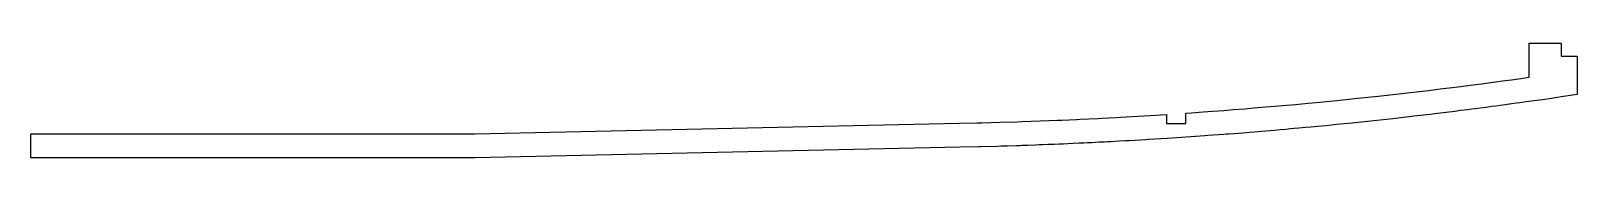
# Model space of a CAD drawing. Header units: millimetres. Extents: x 0 to 483, y 0 to 36.
import ezdxf

# ---------------------------------------------------------------- set-up
doc = ezdxf.new("R2010")
doc.units = ezdxf.units.MM

msp = doc.modelspace()

# ---------------------------------------------------------------- linework, layer by layer
for p, q in [((467.65, 25.1), (467.65, 35.71)), ((467.65, 35.71), (477.65, 35.71)), ((477.65, 35.71), (477.65, 31.71)), ((477.65, 31.71), (482.65, 31.71)), ((482.65, 31.71), (482.65, 27.29)), ((459.33, 23.95), (462.17, 24.34)), ((462.17, 24.34), (465.81, 24.84)), ((465.81, 24.84), (467.65, 25.1)), ((482.65, 27.29), (482.65, 19.7)), ((420.58, 19.23), (427.04, 19.95)), ((427.04, 19.95), (429.63, 20.24)), ((429.63, 20.24), (433.49, 20.69)), ((433.49, 20.69), (436.23, 21.02)), ((436.23, 21.02), (439.94, 21.46)), ((439.94, 21.46), (442.75, 21.81)), ((442.75, 21.81), (446.4, 22.26)), ((446.4, 22.26), (449.24, 22.63)), ((449.24, 22.63), (452.86, 23.09)), ((452.86, 23.09), (455.71, 23.47)), ((455.71, 23.47), (459.33, 23.95)), ((482.65, 19.7), (477.65, 18.96)), ((365.93, 14.29), (368.8, 14.5)), ((368.8, 14.5), (372.43, 14.78)), ((372.43, 14.78), (375.3, 15)), ((375.3, 15), (378.94, 15.29)), ((378.94, 15.29), (381.79, 15.52)), ((381.79, 15.52), (385.47, 15.83)), ((385.47, 15.83), (388.27, 16.07)), ((388.27, 16.07), (392.04, 16.4)), ((392.04, 16.4), (394.74, 16.65)), ((394.74, 16.65), (398.7, 17.02)), ((398.7, 17.02), (401.21, 17.25)), ((401.21, 17.25), (407.67, 17.88)), ((407.67, 17.88), (414.13, 18.54)), ((414.13, 18.54), (420.58, 19.23)), ((446.24, 14.69), (444.51, 14.47)), ((448.48, 14.97), (446.24, 14.69)), ((449.79, 15.14), (448.48, 14.97)), ((450.92, 15.28), (449.79, 15.14)), ((452.44, 15.48), (450.92, 15.28)), ((454.32, 15.72), (452.44, 15.48)), ((455.96, 15.94), (454.32, 15.72)), ((457.32, 16.12), (455.96, 15.94)), ((458.62, 16.29), (457.32, 16.12)), ((460.16, 16.5), (458.62, 16.29)), ((462.14, 16.77), (460.16, 16.5)), ((463.72, 16.98), (462.14, 16.77)), ((464.77, 17.13), (463.72, 16.98)), ((465.99, 17.29), (464.77, 17.13)), ((468.35, 17.63), (465.99, 17.29)), ((470.12, 17.87), (468.35, 17.63)), ((470.92, 17.99), (470.12, 17.87)), ((471.82, 18.11), (470.92, 17.99)), ((474.63, 18.52), (471.82, 18.11)), ((476.51, 18.79), (474.63, 18.52)), ((477.65, 18.96), (476.51, 18.79)), ((477.65, 18.96), (477.65, 18.96)), ((138.57, 7.5), (289.84, 10.74)), ((289.84, 10.74), (295.37, 10.87)), ((295.37, 10.87), (296.83, 10.91)), ((296.83, 10.91), (302.42, 11.06)), ((302.42, 11.06), (307.92, 11.23)), ((307.92, 11.23), (309.33, 11.28)), ((309.33, 11.28), (315, 11.49)), ((315, 11.49), (320.47, 11.71)), ((320.47, 11.71), (321.79, 11.76)), ((321.79, 11.76), (326.34, 11.96)), ((326.34, 11.96), (327.56, 12.02)), ((327.56, 12.02), (333.03, 12.28)), ((333.03, 12.28), (334.2, 12.34)), ((334.2, 12.34), (338.76, 12.58)), ((338.76, 12.58), (340.12, 12.65)), ((340.12, 12.65), (345.59, 12.96)), ((345.59, 12.96), (351.23, 13.31)), ((351.23, 13.31), (352.65, 13.39)), ((352.65, 13.39), (354.5, 13.51)), ((354.5, 13.51), (354.5, 10.71)), ((354.5, 10.71), (360.5, 10.71)), ((360.5, 13.91), (362.28, 14.04)), ((360.5, 10.71), (360.5, 13.91)), ((362.28, 14.04), (365.93, 14.29)), ((400.55, 9.65), (399.58, 9.56)), ((401.66, 9.76), (400.55, 9.65)), ((404.18, 10), (401.66, 9.76)), ((406.01, 10.18), (404.18, 10)), ((406.72, 10.25), (406.01, 10.18)), ((407.52, 10.33), (406.72, 10.25)), ((412.43, 10.83), (407.52, 10.33)), ((413.38, 10.92), (412.43, 10.83)), ((419.24, 11.54), (413.38, 10.92)), ((425.09, 12.18), (419.24, 11.54)), ((430.94, 12.84), (425.09, 12.18)), ((431.69, 12.93), (430.94, 12.84)), ((436.79, 13.53), (431.69, 12.93)), ((437.49, 13.61), (436.79, 13.53)), ((438.1, 13.68), (437.49, 13.61)), ((439.97, 13.91), (438.1, 13.68)), ((442.64, 14.24), (439.97, 13.91)), ((443.64, 14.36), (442.64, 14.24)), ((444.51, 14.47), (443.64, 14.36)), ((0, 0), (0, 7.5)), ((0, 7.5), (138.57, 7.5)), ((335.17, 4.88), (333.44, 4.8)), ((336.06, 4.93), (335.17, 4.88)), ((337.07, 4.98), (336.06, 4.93)), ((339.75, 5.13), (337.07, 4.98)), ((341.62, 5.23), (339.75, 5.13)), ((342.25, 5.26), (341.62, 5.23)), ((342.95, 5.3), (342.25, 5.26)), ((348.07, 5.6), (342.95, 5.3)), ((348.83, 5.64), (348.07, 5.6)), ((354.71, 6.01), (348.83, 5.64)), ((360.58, 6.4), (354.71, 6.01)), ((366.46, 6.81), (360.58, 6.4)), ((367.4, 6.88), (366.46, 6.81)), ((372.33, 7.24), (367.4, 6.88)), ((373.13, 7.31), (372.33, 7.24)), ((373.84, 7.36), (373.13, 7.31)), ((375.67, 7.5), (373.84, 7.36)), ((378.2, 7.7), (375.67, 7.5)), ((379.31, 7.79), (378.2, 7.7)), ((380.28, 7.87), (379.31, 7.79)), ((381.94, 8.01), (380.28, 7.87)), ((384.07, 8.18), (381.94, 8.01)), ((385.5, 8.3), (384.07, 8.18)), ((386.71, 8.41), (385.5, 8.3)), ((388.17, 8.53), (386.71, 8.41)), ((389.93, 8.68), (388.17, 8.53)), ((391.7, 8.84), (389.93, 8.68)), ((393.15, 8.97), (391.7, 8.84)), ((394.37, 9.08), (393.15, 8.97)), ((395.8, 9.21), (394.37, 9.08)), ((397.91, 9.41), (395.8, 9.21)), ((399.58, 9.56), (397.91, 9.41)), ((138.65, 0), (0, 0)), ((290, 3.24), (138.65, 0)), ((295.88, 3.38), (290, 3.24)), ((296.45, 3.39), (295.88, 3.38)), ((301.77, 3.54), (296.45, 3.39)), ((302.91, 3.57), (301.77, 3.54)), ((304.81, 3.63), (302.91, 3.57)), ((307.66, 3.72), (304.81, 3.63)), ((308.56, 3.75), (307.66, 3.72)), ((309.36, 3.78), (308.56, 3.75)), ((311.15, 3.84), (309.36, 3.78)), ((313.54, 3.93), (311.15, 3.84)), ((314.76, 3.97), (313.54, 3.93)), ((315.82, 4.01), (314.76, 3.97)), ((317.42, 4.08), (315.82, 4.01)), ((319.42, 4.16), (317.42, 4.08)), ((320.97, 4.22), (319.42, 4.16)), ((322.27, 4.27), (320.97, 4.22)), ((323.65, 4.34), (322.27, 4.27)), ((325.31, 4.41), (323.65, 4.34)), ((327.19, 4.5), (325.31, 4.41)), ((328.72, 4.56), (327.19, 4.5)), ((329.86, 4.62), (328.72, 4.56)), ((331.19, 4.68), (329.86, 4.62)), ((333.44, 4.8), (331.19, 4.68))]:
    msp.add_line(p, q)

doc.saveas('drawing.dxf')
